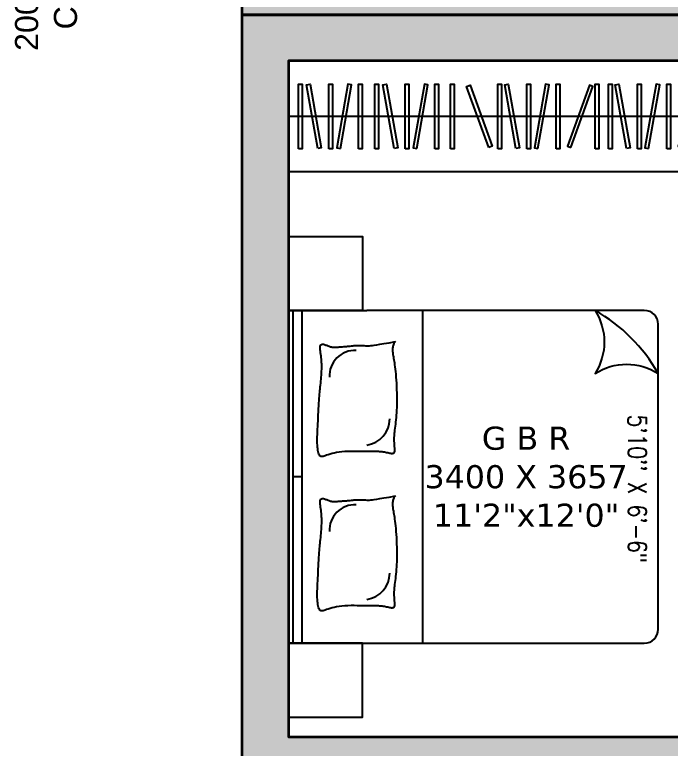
# Model space of a CAD drawing. Header units: millimetres. Extents: x -10395 to 134206, y 1012 to 180803.
# Drawn here: x 115480 to 119027, y 153018 to 156988 of the extents above; entities that cross this region are included whole.
import ezdxf

# ---------------------------------------------------------------- set-up
doc = ezdxf.new("R2010")
doc.units = ezdxf.units.MM
for name, color, linetype in [('A-Bed Furniture', 253, 'Continuous'), ('A-Bed Side Table', 253, 'Continuous'), ('A-GBR-Wardrobe', 253, 'Continuous'), ('A-Hatch', 252, 'Continuous'), ('A-Room Boundary', 44, 'Continuous'), ('A-Sofa Center  Table', 253, 'Continuous'), ('A-Text Main', 44, 'Continuous')]:
    doc.layers.add(name, color=color, linetype=linetype)
doc.layers.add('A-Wall', color=240, linetype='Continuous', lineweight=35)
doc.styles.add('3.5BHK EAST_UN-1$0$grid_text', font='verdana.ttf')
doc.styles.add('3BHK  WEST_UN-2$0$2024-08-30_TOWER-C$0$simplex-0.8', font='simplex.shx', dxfattribs={"width": 0.8})
doc.styles.add('Core & corridor$0$Standard', font='arial.ttf')

# ---------------------------------------------------------------- blocks, each defined once
blk = doc.blocks.new('Core & corridor$0$A$C436b777d')
at = {"layer": 'A-Hatch'}
h = blk.add_hatch(color=256, dxfattribs=at)
h.dxf.hatch_style = 1
h.paths.add_polyline_path([(8450, 10396.8), (8450, 5436.9), (5500.5, 5436.6), (5500.5, 5636.6), (8200, 5636.6), (8200, 7766.7), (5500, 7766.7), (5500, 8066.7), (8200, 8066.7), (8200, 10196.7), (5500.5, 10196.7), (5500.5, 10397.3), (8450, 10397.3), (8450, 5636.7)])
at = {"layer": 'A-Wall'}
blk.add_lwpolyline([(8450, 5636.6), (8450, 5436.6), (5500.5, 5436.6), (5500.5, 5636.6), (8200, 5636.6), (8200, 7766.6), (5500, 7766.6), (5500, 8066.6), (8200, 8066.6), (8200, 10196.6), (5500.5, 10196.6), (5500.5, 10397.3), (8450, 10397.3), (8450, 5636.6), (8450, 5636.6)], dxfattribs=at)
blk = doc.blocks.new('Core & corridor')
at = {"ltscale": 300}
blk.add_blockref('Core & corridor$0$A$C436b777d', (10594.6, 28627.2), dxfattribs=at)
at = {"layer": 'A-Text Main', "insert": (15034.7, 34459.5), "char_height": 125, "width": 1745.679, "attachment_point": 5, "rotation": 90, "line_spacing_factor": 1.010232, "style": 'Core & corridor$0$Standard'}
blk.add_mtext('2000MM WIDE CORRIDOR', dxfattribs=at)
blk = doc.blocks.new('3BHK  WEST_UN-3$0$rtryui')
at = {"layer": 'A-GBR-Wardrobe', "linetype": 'Continuous'}
for points in [[(0, 0), (2275, 0), (2275, -600.1), (0, -600)], [(54.6, -475), (54.6, -125), (74.6, -125), (74.6, -475)], [(158.2, -474.1), (97.4, -129.4), (117.1, -125.9), (177.9, -470.6)], [(218, -475), (218, -125), (238, -125), (238, -475)], [(280.9, -474.1), (341.7, -129.4), (322, -125.9), (261.2, -470.6)], [(379.1, -475), (379.1, -125), (399.1, -125), (399.1, -475)], [(467.8, -475), (467.8, -125), (487.8, -125), (487.8, -475)], [(571.4, -474.1), (510.7, -129.4), (530.3, -125.9), (591.1, -470.6)], [(631.2, -475), (631.2, -125), (651.2, -125), (651.2, -475)], [(694.1, -474.1), (754.9, -129.4), (735.2, -125.9), (674.5, -470.6)], [(792.4, -475), (792.4, -125), (812.4, -125), (812.4, -475)], [(876.9, -475), (876.9, -125), (896.9, -125), (896.9, -475)], [(1083.7, -467.9), (964, -139), (982.8, -132.1), (1102.5, -461)], [(1133.2, -475), (1133.2, -125), (1153.2, -125), (1153.2, -475)], [(1230.5, -474.1), (1169.8, -129.4), (1189.5, -125.9), (1250.2, -470.6)], [(1290.4, -475), (1290.4, -125), (1310.4, -125), (1310.4, -475)], [(1350, -474.1), (1410.8, -129.4), (1391.1, -125.9), (1330.3, -470.6)], [(1448.3, -475), (1448.3, -125), (1468.3, -125), (1468.3, -475)], [(1527.9, -467.9), (1647.6, -139), (1628.8, -132.1), (1509.1, -461)], [(1660, -475), (1660, -125), (1680, -125), (1680, -475)], [(1731.8, -475), (1731.8, -125), (1751.8, -125), (1751.8, -475)], [(1829.1, -474.1), (1768.3, -129.4), (1788, -125.9), (1848.8, -470.6)], [(1888.9, -475), (1888.9, -125), (1908.9, -125), (1908.9, -475)], [(1948.6, -474.1), (2009.4, -129.4), (1989.7, -125.9), (1928.9, -470.6)], [(2046.8, -475), (2046.8, -125), (2066.8, -125), (2066.8, -475)], [(2126.4, -467.9), (2246.1, -139), (2227.3, -132.1), (2107.6, -461)]]:
    blk.add_lwpolyline(points, close=True, dxfattribs=at)
blk.add_lwpolyline([(2275, -300.1), (0, -300)], dxfattribs=at)
blk = doc.blocks.new('3BHK  WEST_UN-2$0$2024-08-30_TOWER-C$0$king size bed')
at = {"layer": 'A-Bed Furniture'}
for p, q in [((0.825, 2), (-0.825, 2)), ((-0.9, 1.925), (-0.9, 0.425)), ((0.9, 0), (0.9, 1.925)), ((-0.9, 0.725), (0.9, 0.725)), ((-0.9, 0), (-0.9, 0.425)), ((0.9, 0.075), (-0.9, 0.075)), ((0, 0.075), (0, 0.025)), ((0, 0.075), (0, 0.075))]:
    blk.add_line(p, q, dxfattribs=at)
blk.add_lwpolyline([(-0.9, 1.6586, -0.292894), (-0.5586, 1.6586, -0.292894), (-0.5586, 2, 0.136668)], format="xyb", close=True, dxfattribs=at)
for points in [[(-0.7317, 0.5787), (-0.7264, 0.5744), (-0.7213, 0.571), (-0.7162, 0.5684), (-0.7111, 0.5664), (-0.7061, 0.5651), (-0.7012, 0.5642), (-0.6963, 0.5637), (-0.6914, 0.5635), (-0.6866, 0.5634), (-0.6818, 0.5635), (-0.6768, 0.5638), (-0.6717, 0.5642), (-0.6663, 0.5648), (-0.6607, 0.5656), (-0.6547, 0.5665), (-0.6482, 0.5675), (-0.6412, 0.5687), (-0.6335, 0.5701), (-0.6252, 0.5715), (-0.6161, 0.573), (-0.606, 0.5745), (-0.595, 0.576), (-0.5828, 0.5775), (-0.5695, 0.5789), (-0.5549, 0.5803), (-0.5392, 0.5815), (-0.5227, 0.5827), (-0.5057, 0.5837), (-0.4883, 0.5846), (-0.4708, 0.5853), (-0.4535, 0.5858), (-0.4365, 0.5862), (-0.4202, 0.5864), (-0.4044, 0.5863), (-0.3893, 0.5861), (-0.3746, 0.5857), (-0.3605, 0.5852), (-0.3468, 0.5844), (-0.3335, 0.5835), (-0.3207, 0.5825), (-0.3082, 0.5813), (-0.2962, 0.58), (-0.2845, 0.5786), (-0.2734, 0.5772), (-0.2628, 0.5759), (-0.2528, 0.5746), (-0.2434, 0.5735), (-0.2347, 0.5725), (-0.2266, 0.5718), (-0.2191, 0.5712), (-0.2121, 0.5708), (-0.2053, 0.5707), (-0.1987, 0.5707), (-0.1922, 0.5708), (-0.1856, 0.5712), (-0.1788, 0.5716), (-0.1717, 0.5722), (-0.1644, 0.5728), (-0.1572, 0.5733), (-0.1503, 0.5736), (-0.1438, 0.5737), (-0.138, 0.5733), (-0.1331, 0.5723), (-0.1292, 0.5707), (-0.1265, 0.5684), (-0.125, 0.5655), (-0.1243, 0.5619), (-0.1245, 0.5577), (-0.1252, 0.5531), (-0.1263, 0.5481), (-0.1276, 0.5428), (-0.129, 0.5372), (-0.1303, 0.5313), (-0.1315, 0.5253), (-0.1326, 0.5192), (-0.1336, 0.5129), (-0.1344, 0.5065), (-0.135, 0.5), (-0.1355, 0.4935), (-0.1359, 0.4869), (-0.1361, 0.4802), (-0.1362, 0.4734), (-0.1361, 0.4661), (-0.1361, 0.4583), (-0.136, 0.4496), (-0.136, 0.4399), (-0.1361, 0.4291), (-0.1363, 0.4169), (-0.1366, 0.4031), (-0.137, 0.3881), (-0.1373, 0.3722), (-0.1376, 0.3556), (-0.1376, 0.3388), (-0.1372, 0.322), (-0.1365, 0.3055), (-0.1352, 0.2896), (-0.1333, 0.2747), (-0.1309, 0.2608), (-0.1281, 0.248), (-0.1252, 0.2361), (-0.1221, 0.2253), (-0.1191, 0.2155), (-0.1163, 0.2068), (-0.1137, 0.1992), (-0.1117, 0.1927), (-0.1101, 0.1871), (-0.1093, 0.1824), (-0.1091, 0.1785), (-0.1097, 0.1751), (-0.1113, 0.1723), (-0.1138, 0.1697), (-0.1175, 0.1675), (-0.1222, 0.1653), (-0.1281, 0.1633), (-0.135, 0.1615), (-0.1427, 0.1599), (-0.1514, 0.1585), (-0.1607, 0.1573), (-0.1708, 0.1564), (-0.1814, 0.1559), (-0.1926, 0.1556), (-0.2043, 0.1557), (-0.2165, 0.1559), (-0.2293, 0.1564), (-0.2427, 0.1571), (-0.2567, 0.1578), (-0.2713, 0.1586), (-0.2866, 0.1594), (-0.3025, 0.1602), (-0.3188, 0.1609), (-0.3353, 0.1617), (-0.3517, 0.1624), (-0.3678, 0.1632), (-0.3834, 0.164), (-0.3982, 0.1648), (-0.412, 0.1656), (-0.4246, 0.1665), (-0.4362, 0.1674), (-0.4469, 0.1684), (-0.457, 0.1694), (-0.4668, 0.1704), (-0.4763, 0.1715), (-0.486, 0.1725), (-0.4959, 0.1736), (-0.5062, 0.1747), (-0.517, 0.1757), (-0.5279, 0.1767), (-0.539, 0.1776), (-0.5501, 0.1784), (-0.561, 0.1791), (-0.5717, 0.1796), (-0.5819, 0.18), (-0.5916, 0.1802), (-0.6009, 0.1801), (-0.6099, 0.1799), (-0.6186, 0.1796), (-0.6271, 0.179), (-0.6355, 0.1783), (-0.6439, 0.1774), (-0.6524, 0.1765), (-0.6611, 0.1753), (-0.6697, 0.1742), (-0.6782, 0.1732), (-0.6862, 0.1724), (-0.6937, 0.1719), (-0.7004, 0.1719), (-0.7061, 0.1725), (-0.7107, 0.1738), (-0.714, 0.1758), (-0.7161, 0.1786), (-0.7172, 0.1819), (-0.7174, 0.1857), (-0.7169, 0.1898), (-0.7159, 0.1942), (-0.7145, 0.1987), (-0.7128, 0.2031), (-0.7112, 0.2074), (-0.7095, 0.2117), (-0.7078, 0.2158), (-0.7063, 0.2199), (-0.7048, 0.2239), (-0.7035, 0.228), (-0.7025, 0.2321), (-0.7017, 0.2362), (-0.7011, 0.2403), (-0.7009, 0.2446), (-0.7008, 0.249), (-0.701, 0.2536), (-0.7012, 0.2584), (-0.7016, 0.2634), (-0.7021, 0.2687), (-0.7025, 0.2744), (-0.703, 0.2803), (-0.7035, 0.2866), (-0.7039, 0.2931), (-0.7044, 0.2998), (-0.7049, 0.3066), (-0.7054, 0.3135), (-0.706, 0.3204), (-0.7066, 0.3273), (-0.7073, 0.3341), (-0.708, 0.3409), (-0.7088, 0.3476), (-0.7094, 0.3543), (-0.71, 0.361), (-0.7105, 0.3677), (-0.7108, 0.3745), (-0.7109, 0.3813), (-0.7108, 0.3882), (-0.7105, 0.3952), (-0.7101, 0.4023), (-0.7097, 0.4094), (-0.7093, 0.4165), (-0.7091, 0.4237), (-0.7089, 0.431), (-0.709, 0.4383), (-0.7094, 0.4457), (-0.7103, 0.4542), (-0.7116, 0.4646), (-0.7137, 0.4778), (-0.7166, 0.4949), (-0.7205, 0.5168), (-0.7255, 0.5444), (-0.7317, 0.5787)], [(0.1033, 0.5787), (0.1086, 0.5744), (0.1137, 0.571), (0.1188, 0.5684), (0.1239, 0.5664), (0.1289, 0.5651), (0.1338, 0.5642), (0.1387, 0.5637), (0.1436, 0.5635), (0.1484, 0.5634), (0.1532, 0.5635), (0.1582, 0.5638), (0.1633, 0.5642), (0.1687, 0.5648), (0.1743, 0.5656), (0.1803, 0.5665), (0.1868, 0.5675), (0.1938, 0.5687), (0.2015, 0.5701), (0.2098, 0.5715), (0.2189, 0.573), (0.229, 0.5745), (0.24, 0.576), (0.2522, 0.5775), (0.2655, 0.5789), (0.2801, 0.5803), (0.2958, 0.5815), (0.3123, 0.5827), (0.3293, 0.5837), (0.3467, 0.5846), (0.3642, 0.5853), (0.3815, 0.5858), (0.3985, 0.5862), (0.4148, 0.5864), (0.4306, 0.5863), (0.4457, 0.5861), (0.4604, 0.5857), (0.4745, 0.5852), (0.4882, 0.5844), (0.5015, 0.5835), (0.5143, 0.5825), (0.5268, 0.5813), (0.5388, 0.58), (0.5505, 0.5786), (0.5616, 0.5772), (0.5722, 0.5759), (0.5822, 0.5746), (0.5916, 0.5735), (0.6003, 0.5725), (0.6084, 0.5718), (0.6159, 0.5712), (0.6229, 0.5708), (0.6297, 0.5707), (0.6363, 0.5707), (0.6428, 0.5708), (0.6494, 0.5712), (0.6562, 0.5716), (0.6633, 0.5722), (0.6706, 0.5728), (0.6778, 0.5733), (0.6847, 0.5736), (0.6912, 0.5737), (0.697, 0.5733), (0.7019, 0.5723), (0.7058, 0.5707), (0.7085, 0.5684), (0.71, 0.5655), (0.7107, 0.5619), (0.7105, 0.5577), (0.7098, 0.5531), (0.7087, 0.5481), (0.7074, 0.5428), (0.706, 0.5372), (0.7047, 0.5313), (0.7035, 0.5253), (0.7024, 0.5192), (0.7014, 0.5129), (0.7006, 0.5065), (0.7, 0.5), (0.6995, 0.4935), (0.6991, 0.4869), (0.6989, 0.4802), (0.6988, 0.4734), (0.6989, 0.4661), (0.6989, 0.4583), (0.699, 0.4496), (0.699, 0.4399), (0.6989, 0.4291), (0.6987, 0.4169), (0.6984, 0.4031), (0.698, 0.3881), (0.6977, 0.3722), (0.6974, 0.3556), (0.6974, 0.3388), (0.6978, 0.322), (0.6985, 0.3055), (0.6998, 0.2896), (0.7017, 0.2747), (0.7041, 0.2608), (0.7069, 0.248), (0.7098, 0.2361), (0.7129, 0.2253), (0.7159, 0.2155), (0.7187, 0.2068), (0.7213, 0.1992), (0.7233, 0.1927), (0.7249, 0.1871), (0.7257, 0.1824), (0.7259, 0.1785), (0.7253, 0.1751), (0.7237, 0.1723), (0.7212, 0.1697), (0.7175, 0.1675), (0.7128, 0.1653), (0.7069, 0.1633), (0.7, 0.1615), (0.6923, 0.1599), (0.6836, 0.1585), (0.6743, 0.1573), (0.6642, 0.1564), (0.6536, 0.1559), (0.6424, 0.1556), (0.6307, 0.1557), (0.6185, 0.1559), (0.6057, 0.1564), (0.5923, 0.1571), (0.5783, 0.1578), (0.5637, 0.1586), (0.5484, 0.1594), (0.5325, 0.1602), (0.5162, 0.1609), (0.4997, 0.1617), (0.4833, 0.1624), (0.4672, 0.1632), (0.4516, 0.164), (0.4368, 0.1648), (0.423, 0.1656), (0.4104, 0.1665), (0.3988, 0.1674), (0.3881, 0.1684), (0.378, 0.1694), (0.3682, 0.1704), (0.3587, 0.1715), (0.349, 0.1725), (0.3391, 0.1736), (0.3288, 0.1747), (0.318, 0.1757), (0.3071, 0.1767), (0.296, 0.1776), (0.2849, 0.1784), (0.274, 0.1791), (0.2633, 0.1796), (0.2531, 0.18), (0.2434, 0.1802), (0.2341, 0.1801), (0.2251, 0.1799), (0.2164, 0.1796), (0.2079, 0.179), (0.1995, 0.1783), (0.1911, 0.1774), (0.1826, 0.1765), (0.1739, 0.1753), (0.1653, 0.1742), (0.1568, 0.1732), (0.1488, 0.1724), (0.1413, 0.1719), (0.1346, 0.1719), (0.1289, 0.1725), (0.1243, 0.1738), (0.121, 0.1758), (0.1189, 0.1786), (0.1178, 0.1819), (0.1176, 0.1857), (0.1181, 0.1898), (0.1191, 0.1942), (0.1205, 0.1987), (0.1222, 0.2031), (0.1238, 0.2074), (0.1255, 0.2117), (0.1272, 0.2158), (0.1287, 0.2199), (0.1302, 0.2239), (0.1315, 0.228), (0.1325, 0.2321), (0.1333, 0.2362), (0.1339, 0.2403), (0.1341, 0.2446), (0.1342, 0.249), (0.134, 0.2536), (0.1338, 0.2584), (0.1334, 0.2634), (0.1329, 0.2687), (0.1325, 0.2744), (0.132, 0.2803), (0.1315, 0.2866), (0.1311, 0.2931), (0.1306, 0.2998), (0.1301, 0.3066), (0.1296, 0.3135), (0.129, 0.3204), (0.1284, 0.3273), (0.1277, 0.3341), (0.127, 0.3409), (0.1262, 0.3476), (0.1256, 0.3543), (0.125, 0.361), (0.1245, 0.3677), (0.1242, 0.3745), (0.1241, 0.3813), (0.1242, 0.3882), (0.1245, 0.3952), (0.1249, 0.4023), (0.1253, 0.4094), (0.1257, 0.4165), (0.1259, 0.4237), (0.1261, 0.431), (0.126, 0.4383), (0.1256, 0.4457), (0.1247, 0.4542), (0.1234, 0.4646), (0.1213, 0.4778), (0.1184, 0.4949), (0.1145, 0.5168), (0.1095, 0.5444), (0.1033, 0.5787)], [(0.9, 0.025), (-0.9, 0.025)], [(-0.9, 0), (0.9, 0)]]:
    blk.add_lwpolyline(points, dxfattribs=at)
for centre, radius, start, end in [((-0.825, 1.925), 0.075, 90, 180), ((0.825, 1.925), 0.075, 360, 90), ((-0.3124, 0.406), 0.1418, 7.3413, 90.47), ((0.5226, 0.406), 0.1418, 7.3413, 90.47), ((-0.545, 0.3601), 0.1387, 177.3191, 272.6809), ((0.29, 0.3601), 0.1387, 177.3191, 272.6809)]:
    blk.add_arc(centre, radius, start, end, dxfattribs=at)
at = {"layer": 'A-Bed Furniture', "ltscale": 5, "insert": (-0.3357, 1.9373), "char_height": 0.1, "width": 1.163145, "attachment_point": 1, "style": '3BHK  WEST_UN-2$0$2024-08-30_TOWER-C$0$simplex-0.8'}
blk.add_mtext('5\'10\'\' X 6\'-6"', dxfattribs=at)
blk = doc.blocks.new('A$Cc487e11b')
at = {"layer": 'A-Sofa Center  Table'}
blk.add_lwpolyline([(400, 400), (0, 400), (0, 0), (400, 0)], close=True, dxfattribs=at)
blk = doc.blocks.new('Unit-3')
at = {"layer": 'A-Hatch', "linetype": 'Continuous'}
h = blk.add_hatch(color=256, dxfattribs=at)
h.dxf.hatch_style = 1
h.paths.add_polyline_path([(-11365, 8342.9), (-11365, 12449.9), (-8415, 12449.9), (-8415, 12199.9), (-11115, 12199.9), (-11115, 8542.8), (-7615.5, 8542.8), (-7615.5, 8342.8)])
h.paths.add_polyline_path([(-5855, 8342.8), (-5855, 12449.9), (-6685.1, 12449.9), (-6685.1, 12199.9), (-6055, 12199.9), (-6055, 8342.8)])
h.paths.add_polyline_path([(-4445, 12199.9), (-701.6, 12199.9), (-701.6, 12449.9), (-4445, 12449.9)])
h.paths.add_polyline_path([(-3194.8, 8343.3), (0, 8343.3), (0, 9550.2), (-250, 9550.2), (-250, 8593.4), (-3194.8, 8593.4)])
h.paths.add_polyline_path([(-11115, 7142.9), (-11365, 7142.9), (-11365, 0), (-8023, 0), (-8023, 250), (-11115.4, 250), (-11115.4, 4191), (-6163.4, 4191), (-6163.4, 4391), (-11115, 4391)])
at = {"layer": 'A-Room Boundary', "color": 3, "linetype": 'Continuous'}
blk.add_lwpolyline([(-7715, 12199.9), (-11115, 12199.9), (-11115, 8542.8), (-7715, 8542.8)], close=True, dxfattribs=at)
at = {"layer": 'A-Wall'}
blk.add_lwpolyline([(-11365, 8342.9), (-11365, 12449.9), (-8415, 12449.9), (-8415, 12199.9), (-11115, 12199.9), (-11115, 8542.8), (-7615.5, 8542.8), (-7615.5, 8342.8)], close=True, dxfattribs=at)
at = {"layer": 'A-Bed Furniture', "ltscale": 600, "xscale": 1000, "yscale": 1000, "zscale": 1000, "rotation": 270}
blk.add_blockref('3BHK  WEST_UN-2$0$2024-08-30_TOWER-C$0$king size bed', (-11115, 9949.8), dxfattribs=at)
at = {"layer": 'A-Bed Side Table', "linetype": 'Continuous', "xscale": -1, "rotation": 90}
blk.add_blockref('A$Cc487e11b', (-10715, 11249.8), dxfattribs=at)
at = {"layer": 'A-Bed Side Table', "linetype": 'Continuous', "rotation": 90.00000000000001}
blk.add_blockref('A$Cc487e11b', (-10715, 8649.8), dxfattribs=at)
at = {"layer": 'A-GBR-Wardrobe', "ltscale": 600}
blk.add_blockref('3BHK  WEST_UN-3$0$rtryui', (-11115, 12199.9), dxfattribs=at)
at = {"layer": 'A-Text Main', "color": 3, "linetype": 'Continuous', "insert": (-9829.4, 9949), "char_height": 125, "width": 1453.819, "attachment_point": 5, "style": '3.5BHK EAST_UN-1$0$grid_text'}
blk.add_mtext('G B R \\P3400 X 3657\\P11\'2"x12\'0"', dxfattribs=at)

msp = doc.modelspace()

# ---------------------------------------------------------------- block references
at = {"linetype": 'Continuous'}
msp.add_blockref('Core & corridor', (100615.6, 122923.7), dxfattribs=at)

# ---------------------------------------------------------------- next in the draw order: block references
msp.add_blockref('Unit-3', (128075.8, 144537.8), dxfattribs=at)

doc.saveas('drawing.dxf')
